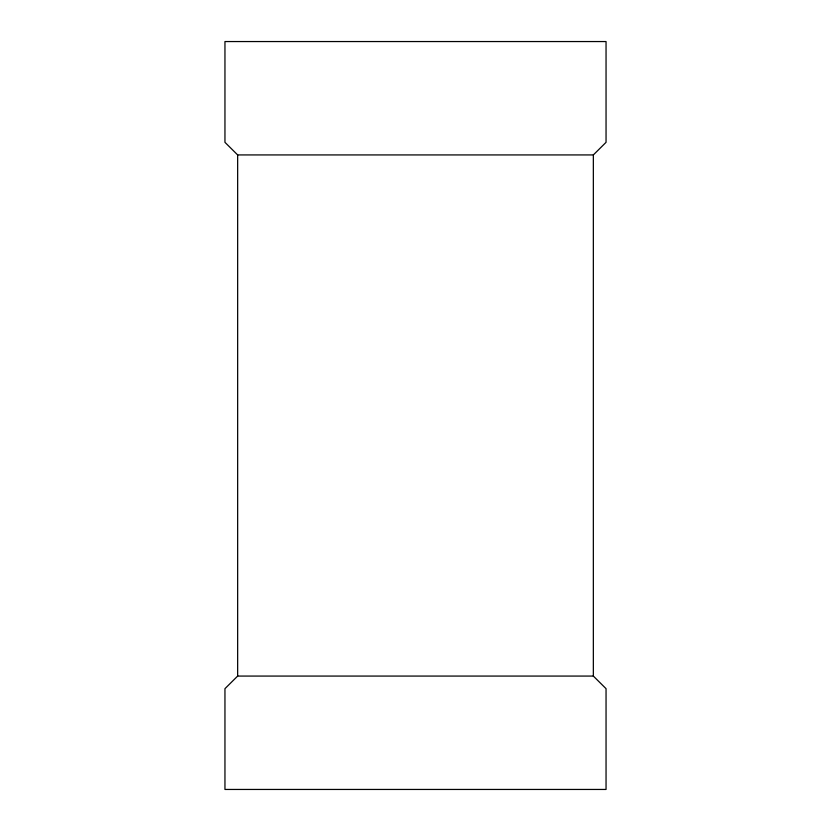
<?xml version="1.0" encoding="UTF-8"?>
<svg xmlns="http://www.w3.org/2000/svg" width="831" height="831" viewBox="0 0 831 831"><rect width="100%" height="100%" fill="white"/><g stroke="black" fill="none" stroke-linecap="round" stroke-linejoin="round"><path stroke-width="1.25" d="M593.344 154.93L606.048 142.33L606.048 41.55L224.952 41.55L224.952 142.33L237.656 154.93L593.344 154.93L593.344 676.07L606.048 688.67L606.048 789.45L224.952 789.45L224.952 688.67L237.656 676.07L593.344 676.07M237.656 154.93L237.656 676.07"/></g></svg>
